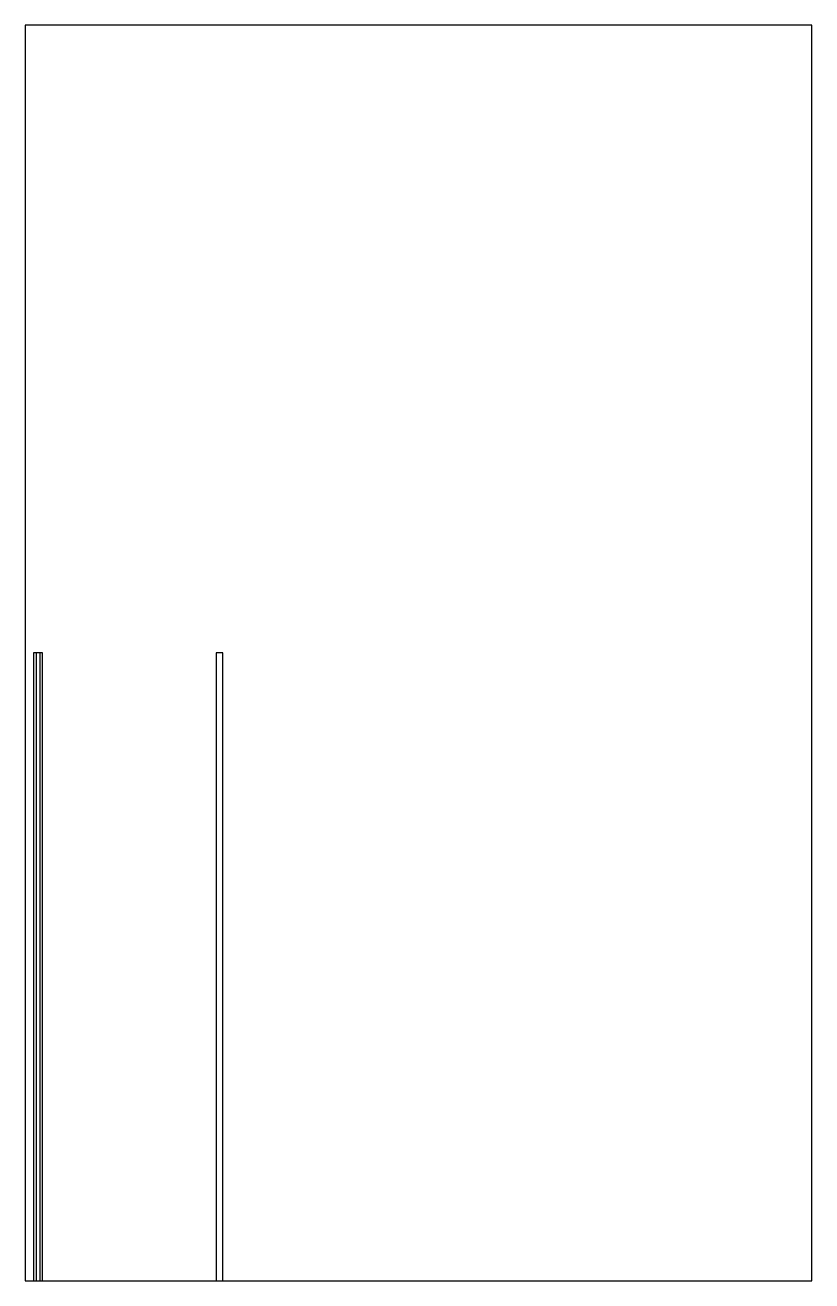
# Model space of a CAD drawing. Header units: millimetres. Extents: x 0 to 376, y 0 to 600.
import ezdxf

# ---------------------------------------------------------------- set-up
doc = ezdxf.new("R2010")
doc.units = ezdxf.units.MM
doc.layers.add('OUTLINE', color=5, linetype='Continuous')
doc.layers.add('SLOT', color=1, linetype='Continuous')

msp = doc.modelspace()

# ---------------------------------------------------------------- linework, layer by layer
at = {"layer": 'OUTLINE'}
msp.add_lwpolyline([(0, 0), (376, 0), (376, 600), (0, 600), (0, 0)], close=True, dxfattribs=at)
at = {"layer": 'SLOT'}
for points in [[(4.03, 0), (7.13, 0), (7.13, 300), (4.03, 300), (4.03, 0)], [(5.25, 0), (8.35, 0), (8.35, 300), (5.25, 300), (5.25, 0)], [(91.38, 0), (94.48, 0), (94.48, 300), (91.38, 300), (91.38, 0)]]:
    msp.add_lwpolyline(points, close=True, dxfattribs=at)

doc.saveas('drawing.dxf')
